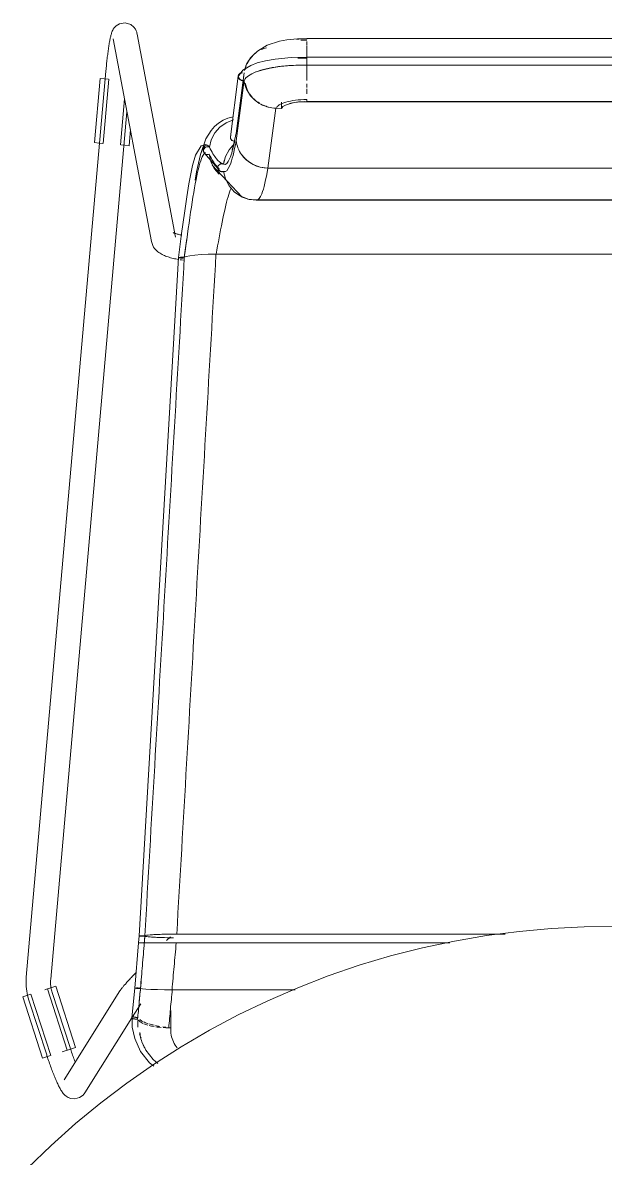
# Model space of a CAD drawing. Header units: millimetres. Extents: x 79795 to 317870, y -36033 to 97293.
# Drawn here: x 230004 to 230289, y 31346 to 31902 of the extents above; entities that cross this region are included whole.
import ezdxf

# ---------------------------------------------------------------- set-up
doc = ezdxf.new("R2010")
doc.units = ezdxf.units.MM
doc.header["$MEASUREMENT"] = 0
doc.layers.add('I-FURN', color=8, linetype='CONTINUOUS', lineweight=9)

msp = doc.modelspace()

# ---------------------------------------------------------------- linework, layer by layer
at = {"layer": 'I-FURN'}
for p, q in [((230054.34, 31901.61), (230051.58, 31901.13)), ((230057.09, 31900.78), (230054.34, 31901.61)), ((230047.64, 31896.21), (230047.52, 31895.82)), ((230047.76, 31896.61), (230047.64, 31896.21)), ((230047.9, 31897.01), (230047.76, 31896.61)), ((230048.07, 31897.44), (230047.9, 31897.01)), ((230048.29, 31897.91), (230048.07, 31897.44)), ((230048.59, 31898.47), (230048.29, 31897.91)), ((230049.07, 31899.18), (230048.59, 31898.47)), ((230049.93, 31900.09), (230049.07, 31899.18)), ((230051.58, 31901.13), (230049.93, 31900.09)), ((230057.09, 31900.78), (230058.67, 31899.45)), ((230058.67, 31899.45), (230059.42, 31898.37)), ((230059.42, 31898.37), (230059.79, 31897.57)), ((230059.79, 31897.57), (230060.01, 31896.95)), ((230060.01, 31896.95), (230060.14, 31896.43)), ((230060.14, 31896.43), (230060.23, 31896.02)), ((230046.45, 31890.53), (230046.36, 31889.94)), ((230046.55, 31891.1), (230046.45, 31890.53)), ((230046.64, 31891.65), (230046.55, 31891.1)), ((230046.73, 31892.18), (230046.64, 31891.65)), ((230046.83, 31892.7), (230046.73, 31892.18)), ((230046.92, 31893.19), (230046.83, 31892.7)), ((230047.02, 31893.67), (230046.92, 31893.19)), ((230047.11, 31894.13), (230047.02, 31893.67)), ((230047.21, 31894.57), (230047.11, 31894.13)), ((230047.31, 31895), (230047.21, 31894.57)), ((230047.42, 31895.41), (230047.31, 31895)), ((230047.52, 31895.82), (230047.42, 31895.41)), ((230048.44, 31893.78), (230067.25, 31794.49)), ((230079.04, 31796.73), (230060.23, 31896.02)), ((230119.05, 31887.69), (230123.76, 31890.56)), ((230123.76, 31890.56), (230129.91, 31892.58)), ((230129.91, 31892.58), (230133.41, 31893.23)), ((230133.41, 31893.23), (230138.62, 31893.75)), ((230138.62, 31893.75), (230143.14, 31893.83)), ((230143.14, 31893.83), (230143.14, 31893.66)), ((230437.99, 31893.83), (230143.14, 31893.83)), ((230143.14, 31893.53), (230143.14, 31893.81)), ((230143.14, 31890.59), (230143.14, 31892.34)), ((230045.74, 31885.41), (230045.66, 31884.71)), ((230045.83, 31886.1), (230045.74, 31885.41)), ((230045.91, 31886.77), (230045.83, 31886.1)), ((230046, 31887.44), (230045.91, 31886.77)), ((230046.09, 31888.09), (230046, 31887.44)), ((230046.18, 31888.72), (230046.09, 31888.09)), ((230046.27, 31889.34), (230046.18, 31888.72)), ((230046.36, 31889.94), (230046.27, 31889.34)), ((230115.4, 31883.78), (230117.07, 31885.85)), ((230117.07, 31885.85), (230119.05, 31887.69)), ((230143.14, 31884.55), (230143.14, 31890.31)), ((230143.14, 31888.47), (230143.14, 31887.72)), ((230143.14, 31887.58), (230143.14, 31884.55)), ((230045.11, 31879.59), (230045.04, 31878.84)), ((230045.18, 31880.34), (230045.11, 31879.59)), ((230045.26, 31881.09), (230045.18, 31880.34)), ((230045.33, 31881.83), (230045.26, 31881.09)), ((230045.41, 31882.56), (230045.33, 31881.83)), ((230045.49, 31883.29), (230045.41, 31882.56)), ((230045.57, 31884), (230045.49, 31883.29)), ((230045.66, 31884.71), (230045.57, 31884)), ((230111.93, 31878.41), (230115.76, 31880.71)), ((230114.07, 31881.52), (230115.4, 31883.78)), ((230115.76, 31880.71), (230118.93, 31881.9)), ((230118.93, 31881.9), (230122.97, 31882.98)), ((230125.3, 31879.44), (230121.8, 31878.63)), ((230122.97, 31882.98), (230127.69, 31883.85)), ((230130.74, 31880.27), (230125.3, 31879.44)), ((230127.69, 31883.85), (230135.57, 31884.65)), ((230136.72, 31880.75), (230130.74, 31880.27)), ((230135.57, 31884.65), (230143.14, 31884.79)), ((230143.14, 31880.83), (230136.72, 31880.75)), ((230143.14, 31884.79), (230143.14, 31884.72)), ((230437.99, 31884.79), (230143.14, 31884.79)), ((230143.14, 31880.84), (230143.14, 31884.79)), ((230143.14, 31884.72), (230143.14, 31884.53)), ((230143.14, 31884.53), (230143.14, 31884.22)), ((230143.14, 31884.22), (230143.14, 31883.83)), ((230143.14, 31883.83), (230143.14, 31883.38)), ((230143.14, 31883.38), (230143.14, 31882.89)), ((230143.14, 31882.89), (230143.14, 31882.39)), ((230143.14, 31882.39), (230143.14, 31881.91)), ((230143.14, 31881.91), (230143.14, 31881.5)), ((230143.14, 31881.5), (230143.14, 31881.17)), ((230143.14, 31881.17), (230143.14, 31880.94)), ((230143.14, 31880.94), (230143.14, 31880.84)), ((230143.14, 31880.86), (230143.14, 31877.05)), ((230143.14, 31877.05), (230143.14, 31880.86)), ((230143.14, 31880.83), (230437.99, 31880.83)), ((230044.96, 31877.93), (230006.01, 31434.61)), ((230039.39, 31842.92), (230042.15, 31874.33)), ((230042.15, 31874.33), (230044.19, 31874.15)), ((230043.62, 31842.54), (230046.38, 31873.96)), ((230044.19, 31874.15), (230046.25, 31873.97)), ((230044.97, 31878.09), (230044.96, 31877.93)), ((230045.04, 31878.84), (230044.97, 31878.09)), ((230105.83, 31845.75), (230109.68, 31875.52)), ((230108.68, 31847.39), (230112.52, 31877.08)), ((230110.04, 31876.02), (230111.93, 31878.41)), ((230111.75, 31871.12), (230112.37, 31875.89)), ((230118.98, 31877.76), (230118.47, 31877.57)), ((230121.8, 31878.63), (230118.98, 31877.76)), ((230143.14, 31873.3), (230143.14, 31876.85)), ((230108.66, 31843.84), (230112.5, 31873.54)), ((230143.14, 31869.83), (230143.14, 31871.67)), ((230143.14, 31866.84), (230143.14, 31869.31)), ((230054.05, 31864.41), (230052.06, 31841.8)), ((230137.25, 31862.5), (230140.1, 31862.82)), ((230140.1, 31862.82), (230143.14, 31862.93)), ((230437.99, 31862.99), (230143.14, 31862.99)), ((230143.14, 31862.93), (230437.99, 31862.93)), ((230017.97, 31433.56), (230055.26, 31858.06)), ((230124.21, 31830.46), (230128.07, 31859.74)), ((230128.07, 31859.74), (230130.78, 31859.67)), ((230130.78, 31862.68), (230130.78, 31859.67)), ((230130.78, 31861.28), (230130.78, 31859.69)), ((230130.78, 31859.67), (230131.42, 31860.53)), ((230131.42, 31860.53), (230132.77, 31861.32)), ((230132.77, 31861.32), (230134.75, 31861.99)), ((230134.75, 31861.99), (230137.25, 31862.5)), ((230100.07, 31852.53), (230098.09, 31850.85)), ((230102.27, 31853.91), (230100.07, 31852.53)), ((230103.77, 31852.68), (230100.68, 31850.51)), ((230104.63, 31854.94), (230102.27, 31853.91)), ((230107.28, 31854.08), (230103.77, 31852.68)), ((230107.14, 31855.6), (230104.63, 31854.94)), ((230056.3, 31841.43), (230056.99, 31849.33)), ((230096.36, 31848.89), (230093.85, 31844.77)), ((230098.09, 31850.85), (230096.36, 31848.89)), ((230098.2, 31847.68), (230096.46, 31844.36)), ((230100.68, 31850.51), (230098.2, 31847.68)), ((230106.07, 31846.42), (230105.88, 31845.98)), ((230107.43, 31841.88), (230108.8, 31848.17)), ((230041.43, 31842.74), (230039.39, 31842.92)), ((230043.49, 31842.56), (230041.43, 31842.74)), ((230054.25, 31841.61), (230052.19, 31841.79)), ((230056.3, 31841.43), (230054.25, 31841.61)), ((230088.78, 31836.78), (230091.55, 31841.42)), ((230093.85, 31844.77), (230091.18, 31837.15)), ((230091.55, 31841.42), (230093.74, 31841.95)), ((230093.64, 31840.67), (230093.25, 31840.36)), ((230093.26, 31840.36), (230093.64, 31840.67)), ((230093.64, 31840.67), (230094.1, 31840.86)), ((230094.1, 31840.86), (230093.64, 31840.67)), ((230093.74, 31841.95), (230094.65, 31841.65)), ((230094.1, 31840.86), (230094.59, 31840.94)), ((230094.59, 31840.94), (230094.1, 31840.86)), ((230094.59, 31840.94), (230095.09, 31840.9)), ((230095.09, 31840.9), (230094.59, 31840.94)), ((230095.09, 31840.9), (230095.56, 31840.73)), ((230095.56, 31840.73), (230095.09, 31840.9)), ((230096.46, 31844.36), (230095.56, 31840.73)), ((230107.67, 31842.35), (230105.16, 31839.47)), ((230105.88, 31845.98), (230105.81, 31845.51)), ((230105.81, 31845.51), (230105.88, 31845.04)), ((230105.88, 31845.04), (230106.07, 31844.6)), ((230106.07, 31844.6), (230106.36, 31844.22)), ((230106.36, 31844.22), (230106.75, 31843.92)), ((230106.67, 31839.44), (230107.43, 31841.88)), ((230106.75, 31843.92), (230107.2, 31843.73)), ((230107.2, 31843.73), (230107.69, 31843.65)), ((230107.69, 31843.65), (230108.19, 31843.68)), ((230087.37, 31831.79), (230088.78, 31836.78)), ((230091.18, 31837.15), (230089.29, 31828.63)), ((230092.76, 31839.51), (230092.68, 31839.03)), ((230092.68, 31839.03), (230092.74, 31838.54)), ((230092.69, 31839.03), (230092.76, 31839.51)), ((230092.75, 31838.54), (230092.69, 31839.03)), ((230092.74, 31838.54), (230092.92, 31838.08)), ((230092.93, 31838.08), (230092.75, 31838.54)), ((230092.76, 31839.51), (230092.96, 31839.97)), ((230092.95, 31839.97), (230092.76, 31839.51)), ((230092.88, 31838.17), (230101, 31828.76)), ((230093.04, 31837.9), (230092.91, 31838.12)), ((230092.92, 31838.08), (230093.21, 31837.68)), ((230093.22, 31837.68), (230092.93, 31838.08)), ((230093.25, 31840.36), (230092.95, 31839.97)), ((230092.96, 31839.97), (230093.26, 31840.36)), ((230093.21, 31837.68), (230093.59, 31837.36)), ((230093.59, 31837.36), (230093.22, 31837.68)), ((230094.04, 31837.16), (230093.59, 31837.36)), ((230093.59, 31837.36), (230094.04, 31837.15)), ((230094.54, 31837.07), (230094.04, 31837.16)), ((230094.04, 31837.15), (230094.53, 31837.06)), ((230094.53, 31837.06), (230095.03, 31837.09)), ((230095.03, 31837.1), (230094.54, 31837.07)), ((230095.51, 31837.25), (230095.03, 31837.1)), ((230095.03, 31837.09), (230095.51, 31837.25)), ((230096.3, 31833.63), (230095.51, 31837.25)), ((230095.51, 31837.25), (230096.29, 31833.63)), ((230103.41, 31836.08), (230102.52, 31832.36)), ((230105.16, 31839.47), (230103.41, 31836.08)), ((230111.29, 31837.08), (230113.78, 31834.34)), ((230085.57, 31822.77), (230087.37, 31831.79)), ((230096.29, 31833.63), (230097.93, 31830.31)), ((230097.94, 31830.31), (230096.3, 31833.63)), ((230096.99, 31831.98), (230111.59, 31816.28)), ((230097.93, 31830.31), (230100.34, 31827.47)), ((230100.34, 31827.47), (230097.94, 31830.31)), ((230099.68, 31830.61), (230099.75, 31831.1)), ((230099.74, 31831.1), (230099.68, 31830.61)), ((230099.75, 31830.12), (230099.68, 31830.61)), ((230099.68, 31830.61), (230099.74, 31830.12)), ((230099.93, 31831.56), (230099.74, 31831.1)), ((230099.74, 31830.12), (230099.93, 31829.66)), ((230099.75, 31831.1), (230099.93, 31831.56)), ((230099.93, 31829.66), (230099.75, 31830.12)), ((230099.93, 31831.56), (230100.23, 31831.96)), ((230100.22, 31831.96), (230099.93, 31831.56)), ((230100.23, 31829.26), (230099.93, 31829.66)), ((230099.93, 31829.66), (230100.22, 31829.25)), ((230100.61, 31832.28), (230100.22, 31831.96)), ((230100.23, 31831.96), (230100.61, 31832.28)), ((230100.61, 31832.28), (230101.06, 31832.48)), ((230101.06, 31832.48), (230100.61, 31832.28)), ((230101.06, 31832.48), (230101.55, 31832.56)), ((230101.55, 31832.56), (230101.06, 31832.48)), ((230101.55, 31832.56), (230102.05, 31832.52)), ((230102.05, 31832.53), (230101.55, 31832.56)), ((230101.84, 31832.65), (230102.27, 31832.47)), ((230102.52, 31832.36), (230102.05, 31832.53)), ((230102.05, 31832.52), (230102.52, 31832.36)), ((230102.52, 31832.36), (230102.84, 31834.18)), ((230113.78, 31834.34), (230116.89, 31832.26)), ((230116.89, 31832.26), (230120.44, 31830.94)), ((230120.44, 31830.94), (230124.21, 31830.46)), ((230456.92, 31830.46), (230124.21, 31830.46)), ((230124.21, 31830.46), (230456.92, 31830.46)), ((230089.29, 31828.63), (230088.55, 31824.56)), ((230100.22, 31829.25), (230100.61, 31828.94)), ((230100.61, 31828.94), (230100.23, 31829.26)), ((230101.06, 31828.74), (230100.61, 31828.94)), ((230100.61, 31828.94), (230101.06, 31828.74)), ((230100.71, 31828.89), (230103.59, 31828.84)), ((230101.55, 31828.66), (230101.06, 31828.74)), ((230101.06, 31828.74), (230101.55, 31828.66)), ((230102.05, 31828.7), (230101.55, 31828.66)), ((230101.55, 31828.66), (230102.05, 31828.69)), ((230102.52, 31828.86), (230102.05, 31828.7)), ((230102.05, 31828.69), (230102.52, 31828.86)), ((230102.52, 31828.86), (230103.41, 31825.14)), ((230103.41, 31825.14), (230105.16, 31821.75)), ((230105.17, 31821.75), (230103.42, 31825.14)), ((230084.54, 31816.45), (230085.57, 31822.77)), ((230105.16, 31821.75), (230107.67, 31818.87)), ((230107.68, 31818.88), (230105.17, 31821.75)), ((230107.67, 31818.87), (230110.81, 31816.7)), ((230110.81, 31816.71), (230107.68, 31818.88)), ((230083.36, 31808.43), (230084.54, 31816.45)), ((230110.49, 31816.88), (230114.96, 31815.15)), ((230114.38, 31815.34), (230110.81, 31816.71)), ((230110.81, 31816.7), (230114.38, 31815.34)), ((230111.59, 31816.28), (230113.52, 31815.58)), ((230118.17, 31814.87), (230114.38, 31815.34)), ((230114.38, 31815.34), (230118.17, 31814.87)), ((230114.96, 31815.15), (230118.71, 31814.71)), ((230462.95, 31814.87), (230118.17, 31814.87)), ((230118.17, 31814.87), (230462.95, 31814.87)), ((230118.71, 31814.71), (230423.51, 31814.71)), ((230082, 31798.5), (230083.36, 31808.43)), ((230077.82, 31798.96), (230077.85, 31798.94)), ((230077.85, 31798.94), (230077.92, 31798.9)), ((230077.92, 31798.9), (230078.01, 31798.85)), ((230078.01, 31798.85), (230078.16, 31798.78)), ((230078.16, 31798.78), (230078.35, 31798.69)), ((230078.35, 31798.69), (230078.59, 31798.59)), ((230078.59, 31798.59), (230078.86, 31798.49)), ((230078.86, 31798.49), (230079.16, 31798.39)), ((230079.16, 31798.39), (230079.5, 31798.28)), ((230079.5, 31798.28), (230079.86, 31798.17)), ((230079.86, 31798.17), (230080.26, 31798.06)), ((230080.26, 31798.06), (230080.68, 31797.96)), ((230080.45, 31786.65), (230082, 31798.5)), ((230080.68, 31797.96), (230081.12, 31797.85)), ((230081.12, 31797.85), (230081.59, 31797.75)), ((230081.59, 31797.75), (230082.08, 31797.65)), ((230067.25, 31794.49), (230067.51, 31793.51)), ((230067.51, 31793.51), (230067.87, 31792.61)), ((230067.87, 31792.61), (230068.31, 31791.82)), ((230068.31, 31791.82), (230068.8, 31791.13)), ((230068.8, 31791.13), (230069.31, 31790.54)), ((230069.31, 31790.54), (230069.83, 31790.02)), ((230080.44, 31786.65), (230061.16, 31454.74)), ((230069.83, 31790.02), (230070.36, 31789.56)), ((230070.36, 31789.56), (230070.89, 31789.16)), ((230070.89, 31789.16), (230071.43, 31788.8)), ((230071.43, 31788.8), (230071.97, 31788.48)), ((230071.97, 31788.48), (230072.5, 31788.19)), ((230072.5, 31788.19), (230073.05, 31787.92)), ((230073.05, 31787.92), (230073.61, 31787.67)), ((230073.61, 31787.67), (230074.18, 31787.43)), ((230074.18, 31787.43), (230074.76, 31787.21)), ((230074.76, 31787.21), (230075.36, 31787)), ((230075.36, 31787), (230075.96, 31786.81)), ((230075.96, 31786.81), (230076.58, 31786.63)), ((230076.58, 31786.63), (230077.21, 31786.46)), ((230077.21, 31786.46), (230077.85, 31786.29)), ((230077.85, 31786.29), (230078.51, 31786.14)), ((230078.51, 31786.14), (230079.18, 31786)), ((230079.18, 31786), (230079.86, 31785.86)), ((230079.86, 31785.86), (230080.55, 31785.74)), ((230080.44, 31786.65), (230080.52, 31786.7)), ((230080.51, 31786.59), (230080.44, 31786.65)), ((230080.52, 31786.7), (230080.45, 31786.65)), ((230080.45, 31786.65), (230080.51, 31786.59)), ((230080.51, 31786.59), (230080.69, 31786.54)), ((230080.69, 31786.54), (230080.51, 31786.59)), ((230080.71, 31786.75), (230080.52, 31786.7)), ((230080.52, 31786.7), (230080.71, 31786.75)), ((230080.69, 31786.54), (230080.98, 31786.5)), ((230080.98, 31786.5), (230080.69, 31786.54)), ((230081.01, 31786.79), (230080.71, 31786.75)), ((230080.71, 31786.75), (230081.01, 31786.79)), ((230080.98, 31786.5), (230081.36, 31786.46)), ((230081.36, 31786.46), (230080.98, 31786.5)), ((230081.4, 31786.83), (230081.01, 31786.79)), ((230081.01, 31786.79), (230081.39, 31786.83)), ((230081.25, 31785.62), (230081.97, 31785.51)), ((230081.36, 31786.46), (230081.81, 31786.44)), ((230081.81, 31786.44), (230081.36, 31786.46)), ((230081.39, 31786.83), (230081.85, 31786.85)), ((230081.85, 31786.85), (230081.4, 31786.83)), ((230081.81, 31786.44), (230082.3, 31786.43)), ((230082.3, 31786.43), (230081.81, 31786.44)), ((230082.34, 31786.86), (230081.85, 31786.85)), ((230081.85, 31786.85), (230082.34, 31786.86)), ((230081.97, 31785.51), (230082.69, 31785.41)), ((230082.3, 31786.43), (230082.74, 31786.43)), ((230082.74, 31786.43), (230082.3, 31786.43)), ((230082.84, 31786.85), (230082.34, 31786.86)), ((230082.34, 31786.86), (230082.84, 31786.85)), ((230083.31, 31786.83), (230082.84, 31786.85)), ((230082.84, 31786.85), (230083.31, 31786.84)), ((230084.21, 31787.24), (230083.31, 31786.83)), ((230083.31, 31786.84), (230084.21, 31787.23)), ((230085.96, 31787.6), (230084.21, 31787.24)), ((230084.21, 31787.23), (230085.95, 31787.6)), ((230088.46, 31787.91), (230085.96, 31787.6)), ((230085.96, 31787.6), (230088.42, 31787.91)), ((230088.45, 31787.91), (230091.51, 31788.15)), ((230091.56, 31788.15), (230088.46, 31787.91)), ((230095.09, 31788.31), (230091.56, 31788.15)), ((230091.56, 31788.15), (230095.03, 31788.3)), ((230098.86, 31788.36), (230095.09, 31788.31)), ((230095.09, 31788.31), (230098.78, 31788.36)), ((230482.26, 31788.36), (230098.86, 31788.36)), ((230098.86, 31788.36), (230482.26, 31788.36)), ((230262.9, 31458.37), (230246.97, 31456.94)), ((230278.88, 31459.16), (230262.9, 31458.37)), ((230294.88, 31459.3), (230278.88, 31459.16)), ((230060.89, 31451.38), (230061.15, 31454.74)), ((230061.22, 31454.76), (230061.16, 31454.74)), ((230061.16, 31454.74), (230061.22, 31454.71)), ((230061.41, 31454.79), (230061.22, 31454.76)), ((230061.22, 31454.71), (230061.41, 31454.68)), ((230061.7, 31454.81), (230061.41, 31454.79)), ((230061.41, 31454.68), (230061.71, 31454.66)), ((230062.08, 31454.83), (230061.7, 31454.81)), ((230061.71, 31454.66), (230062.09, 31454.64)), ((230062.53, 31454.84), (230062.08, 31454.83)), ((230062.09, 31454.64), (230062.54, 31454.63)), ((230063.02, 31454.85), (230062.53, 31454.84)), ((230062.54, 31454.63), (230063.03, 31454.63)), ((230063.52, 31454.85), (230063.02, 31454.85)), ((230063.03, 31454.63), (230063.53, 31454.63)), ((230063.99, 31454.84), (230063.52, 31454.85)), ((230063.53, 31454.63), (230064, 31454.64)), ((230064.88, 31455.05), (230063.99, 31454.84)), ((230064, 31454.64), (230064.9, 31454.43)), ((230066.63, 31455.24), (230064.88, 31455.05)), ((230064.9, 31454.43), (230066.65, 31454.24)), ((230069.13, 31455.4), (230066.63, 31455.24)), ((230066.65, 31454.24), (230069.15, 31454.07)), ((230072.26, 31455.53), (230069.13, 31455.4)), ((230069.15, 31454.07), (230072.27, 31453.95)), ((230075.83, 31455.6), (230072.26, 31455.53)), ((230072.27, 31453.95), (230075.82, 31453.87)), ((230076.48, 31454.37), (230074.65, 31452.46)), ((230075.82, 31453.87), (230078.07, 31453.85)), ((230079.61, 31455.63), (230075.83, 31455.6)), ((230240.18, 31455.63), (230079.61, 31455.63)), ((230079.61, 31455.63), (230240.18, 31455.63)), ((230215.33, 31452.19), (230199.68, 31448.87)), ((230231.1, 31454.88), (230215.33, 31452.19)), ((230246.97, 31456.94), (230231.1, 31454.88)), ((230060.88, 31451.38), (230059.06, 31429.18)), ((230060.95, 31451.38), (230060.88, 31451.38)), ((230060.88, 31451.38), (230060.95, 31451.38)), ((230060.95, 31451.38), (230060.89, 31451.38)), ((230060.89, 31451.38), (230060.95, 31451.38)), ((230061.13, 31451.37), (230061.43, 31451.37)), ((230061.43, 31451.37), (230061.14, 31451.37)), ((230061.82, 31451.38), (230061.43, 31451.38)), ((230061.81, 31451.37), (230061.43, 31451.37)), ((230061.43, 31451.37), (230061.81, 31451.37)), ((230061.44, 31451.38), (230061.82, 31451.38)), ((230062.26, 31451.37), (230061.81, 31451.37)), ((230061.81, 31451.37), (230062.26, 31451.37)), ((230061.82, 31451.38), (230062.27, 31451.39)), ((230062.27, 31451.39), (230061.82, 31451.38)), ((230062.75, 31451.37), (230062.26, 31451.37)), ((230062.26, 31451.37), (230062.75, 31451.37)), ((230062.27, 31451.39), (230062.76, 31451.39)), ((230062.76, 31451.39), (230062.27, 31451.39)), ((230063.25, 31451.37), (230062.75, 31451.37)), ((230062.75, 31451.37), (230063.25, 31451.37)), ((230062.76, 31451.39), (230063.26, 31451.39)), ((230063.26, 31451.39), (230062.76, 31451.39)), ((230063.72, 31451.37), (230063.25, 31451.37)), ((230063.25, 31451.37), (230063.72, 31451.37)), ((230063.26, 31451.39), (230063.73, 31451.38)), ((230063.73, 31451.38), (230063.26, 31451.39)), ((230064.61, 31451.36), (230063.72, 31451.37)), ((230063.72, 31451.37), (230064.61, 31451.36)), ((230066.35, 31451.34), (230064.61, 31451.36)), ((230064.61, 31451.36), (230066.35, 31451.34)), ((230066.37, 31451.41), (230064.62, 31451.4)), ((230064.63, 31451.4), (230066.38, 31451.41)), ((230066.35, 31451.34), (230068.86, 31451.33)), ((230068.86, 31451.33), (230066.36, 31451.34)), ((230068.87, 31451.43), (230066.37, 31451.41)), ((230066.38, 31451.41), (230068.88, 31451.43)), ((230071.99, 31451.32), (230068.86, 31451.33)), ((230068.86, 31451.33), (230071.99, 31451.32)), ((230072, 31451.43), (230068.87, 31451.43)), ((230068.88, 31451.43), (230072, 31451.43)), ((230075.56, 31451.32), (230071.99, 31451.32)), ((230071.99, 31451.32), (230075.56, 31451.32)), ((230079.33, 31451.44), (230075.55, 31451.44)), ((230075.56, 31451.44), (230079.33, 31451.44)), ((230079.35, 31451.31), (230075.56, 31451.32)), ((230075.56, 31451.32), (230079.35, 31451.31)), ((230213.09, 31451.31), (230079.35, 31451.31)), ((230079.35, 31451.31), (230213.09, 31451.31)), ((230199.68, 31448.87), (230184.18, 31444.92)), ((230184.18, 31444.92), (230168.84, 31440.36)), ((230057.41, 31434.42), (230057.81, 31434.86)), ((230057.81, 31434.86), (230058.23, 31435.3)), ((230058.23, 31435.3), (230058.65, 31435.75)), ((230058.65, 31435.75), (230059.08, 31436.22)), ((230059.08, 31436.22), (230059.52, 31436.69)), ((230153.7, 31435.18), (230138.78, 31429.41)), ((230168.84, 31440.36), (230153.7, 31435.18)), ((230005.93, 31433.47), (230005.9, 31432.33)), ((230005.9, 31432.33), (230005.92, 31431.19)), ((230005.92, 31431.19), (230005.98, 31430.05)), ((230006.01, 31434.61), (230005.93, 31433.47)), ((230005.98, 31430.05), (230006.08, 31428.91)), ((230016.53, 31428.88), (230018.5, 31429.52)), ((230017.9, 31432.21), (230017.92, 31432.87)), ((230017.91, 31431.55), (230017.9, 31432.21)), ((230017.95, 31430.89), (230017.91, 31431.55)), ((230017.92, 31432.87), (230017.96, 31433.53)), ((230018.01, 31430.23), (230017.95, 31430.89)), ((230017.96, 31433.53), (230017.96, 31433.56)), ((230018.1, 31429.57), (230018.01, 31430.23)), ((230018.21, 31428.92), (230018.1, 31429.57)), ((230018.5, 31429.52), (230020.45, 31430.15)), ((230030.14, 31400.14), (230020.45, 31430.15)), ((230052.73, 31429.17), (230052.92, 31429.4)), ((230052.92, 31429.4), (230053.12, 31429.64)), ((230053.12, 31429.64), (230053.34, 31429.89)), ((230053.34, 31429.89), (230053.57, 31430.16)), ((230053.57, 31430.16), (230053.81, 31430.44)), ((230053.81, 31430.44), (230054.07, 31430.73)), ((230054.07, 31430.73), (230054.34, 31431.04)), ((230054.34, 31431.04), (230054.63, 31431.36)), ((230054.63, 31431.36), (230054.93, 31431.7)), ((230054.93, 31431.7), (230055.24, 31432.05)), ((230055.24, 31432.05), (230055.57, 31432.41)), ((230055.57, 31432.41), (230055.92, 31432.79)), ((230055.92, 31432.79), (230056.27, 31433.18)), ((230056.27, 31433.18), (230056.64, 31433.58)), ((230056.64, 31433.58), (230057.02, 31434)), ((230057.02, 31434), (230057.41, 31434.42)), ((230060.92, 31429.28), (230060.43, 31429.28)), ((230060.43, 31429.28), (230060.92, 31429.28)), ((230061.89, 31429.27), (230061.42, 31429.28)), ((230061.42, 31429.28), (230061.89, 31429.27)), ((230138.78, 31429.41), (230124.1, 31423.05)), ((230004.3, 31424.93), (230006.25, 31425.56)), ((230013.99, 31394.92), (230004.3, 31424.93)), ((230006.08, 31428.91), (230006.23, 31427.78)), ((230006.23, 31427.78), (230006.43, 31426.65)), ((230006.25, 31425.56), (230008.22, 31426.2)), ((230006.43, 31426.65), (230006.67, 31425.54)), ((230006.67, 31425.54), (230006.95, 31424.43)), ((230006.95, 31424.43), (230007.28, 31423.34)), ((230018.03, 31396.23), (230008.34, 31426.23)), ((230015.15, 31428.43), (230016.31, 31428.81)), ((230016.41, 31428.84), (230026.1, 31398.83)), ((230018.35, 31428.27), (230018.21, 31428.92)), ((230018.52, 31427.63), (230018.35, 31428.27)), ((230018.71, 31427), (230018.52, 31427.63)), ((230027.42, 31400.19), (230018.71, 31427)), ((230051.8, 31427.91), (230024.5, 31384.33)), ((230051.8, 31427.91), (230052.02, 31428.23)), ((230052.02, 31428.23), (230052.2, 31428.49)), ((230052.2, 31428.49), (230052.38, 31428.72)), ((230052.38, 31428.72), (230052.55, 31428.94)), ((230052.55, 31428.94), (230052.73, 31429.17)), ((230059.05, 31429.18), (230057.63, 31414.69)), ((230059.12, 31429.2), (230059.05, 31429.18)), ((230059.05, 31429.18), (230059.12, 31429.15)), ((230059.06, 31429.18), (230059.12, 31429.2)), ((230059.13, 31429.15), (230059.06, 31429.18)), ((230059.3, 31429.23), (230059.12, 31429.2)), ((230059.12, 31429.2), (230059.31, 31429.23)), ((230059.12, 31429.15), (230059.31, 31429.13)), ((230059.6, 31429.25), (230059.3, 31429.23)), ((230059.31, 31429.23), (230059.6, 31429.25)), ((230059.31, 31429.13), (230059.61, 31429.11)), ((230059.61, 31429.11), (230059.32, 31429.13)), ((230059.98, 31429.26), (230059.6, 31429.25)), ((230059.6, 31429.25), (230059.98, 31429.26)), ((230059.61, 31429.11), (230059.99, 31429.09)), ((230060, 31429.09), (230059.61, 31429.11)), ((230060.43, 31429.28), (230059.98, 31429.26)), ((230059.98, 31429.26), (230060.43, 31429.28)), ((230059.99, 31429.09), (230060.44, 31429.08)), ((230060.45, 31429.08), (230060, 31429.09)), ((230060.44, 31429.08), (230060.94, 31429.07)), ((230060.94, 31429.07), (230060.45, 31429.08)), ((230060.94, 31429.07), (230061.43, 31429.08)), ((230061.44, 31429.08), (230060.94, 31429.07)), ((230061.43, 31429.08), (230061.9, 31429.08)), ((230061.91, 31429.08), (230061.44, 31429.08)), ((230061.9, 31429.08), (230062.79, 31428.89)), ((230062.79, 31428.89), (230061.91, 31429.08)), ((230062.79, 31428.89), (230064.53, 31428.71)), ((230064.51, 31428.71), (230062.79, 31428.89)), ((230064.53, 31428.71), (230067.01, 31428.56)), ((230066.97, 31428.56), (230064.53, 31428.71)), ((230067.01, 31428.56), (230070.11, 31428.45)), ((230070.04, 31428.45), (230067.01, 31428.56)), ((230070.11, 31428.45), (230073.54, 31428.37)), ((230073.55, 31428.37), (230070.11, 31428.45)), ((230073.64, 31428.37), (230077.4, 31428.35)), ((230077.28, 31428.35), (230073.64, 31428.37)), ((230077.4, 31428.35), (230137.52, 31428.35)), ((230137.52, 31428.35), (230077.4, 31428.35)), ((230007.28, 31423.34), (230007.3, 31423.29)), ((230007.3, 31423.29), (230016.01, 31396.48)), ((230057.93, 31415.09), (230061.97, 31421.54)), ((230076.7, 31418.31), (230076.7, 31408.55)), ((230124.1, 31423.05), (230109.69, 31416.1)), ((230034.67, 31377.95), (230057.7, 31414.72)), ((230057.84, 31410.12), (230057.75, 31415.58)), ((230109.69, 31416.1), (230095.57, 31408.58)), ((230059.06, 31404.47), (230057.84, 31410.12)), ((230076.75, 31409.79), (230075.7, 31409.79)), ((230095.57, 31408.58), (230081.76, 31400.5)), ((230061.96, 31398.16), (230059.06, 31404.47)), ((230064.53, 31398.86), (230062.62, 31402.55)), ((230017.91, 31396.19), (230015.94, 31395.55)), ((230016.16, 31396.02), (230016.01, 31396.48)), ((230016.4, 31395.28), (230016.16, 31396.02)), ((230023.52, 31398), (230026, 31398.8)), ((230028.19, 31399.51), (230026.22, 31398.87)), ((230027.53, 31399.86), (230027.42, 31400.19)), ((230027.76, 31399.17), (230027.53, 31399.86)), ((230027.99, 31398.48), (230027.76, 31399.17)), ((230028.22, 31397.79), (230027.99, 31398.48)), ((230030.14, 31400.14), (230028.19, 31399.51)), ((230028.45, 31397.11), (230028.22, 31397.79)), ((230028.69, 31396.44), (230028.45, 31397.11)), ((230028.92, 31395.77), (230028.69, 31396.44)), ((230066.29, 31392.63), (230061.96, 31398.16)), ((230068.03, 31394.29), (230064.53, 31398.86)), ((230081.76, 31400.5), (230068.28, 31391.88)), ((230015.94, 31395.55), (230013.99, 31394.92)), ((230016.65, 31394.55), (230016.4, 31395.28)), ((230016.9, 31393.81), (230016.65, 31394.55)), ((230017.15, 31393.09), (230016.9, 31393.81)), ((230017.4, 31392.36), (230017.15, 31393.09)), ((230017.65, 31391.65), (230017.4, 31392.36)), ((230017.91, 31390.94), (230017.65, 31391.65)), ((230018.16, 31390.24), (230017.91, 31390.94)), ((230029.16, 31395.12), (230028.92, 31395.77)), ((230029.39, 31394.47), (230029.16, 31395.12)), ((230029.63, 31393.83), (230029.39, 31394.47)), ((230029.86, 31393.21), (230029.63, 31393.83)), ((230068.28, 31391.88), (230055.16, 31382.73)), ((230068.35, 31390.98), (230066.29, 31392.63)), ((230070.37, 31392.33), (230068.03, 31394.29)), ((230018.42, 31389.55), (230018.16, 31390.24)), ((230018.67, 31388.88), (230018.42, 31389.55)), ((230018.93, 31388.21), (230018.67, 31388.88)), ((230019.18, 31387.56), (230018.93, 31388.21)), ((230019.43, 31386.92), (230019.18, 31387.56)), ((230019.68, 31386.29), (230019.43, 31386.92)), ((230019.93, 31385.68), (230019.68, 31386.29)), ((230020.18, 31385.08), (230019.93, 31385.68)), ((230020.42, 31384.51), (230020.18, 31385.08)), ((230020.67, 31383.94), (230020.42, 31384.51)), ((230020.91, 31383.4), (230020.67, 31383.94)), ((230021.14, 31382.87), (230020.91, 31383.4)), ((230021.38, 31382.36), (230021.14, 31382.87)), ((230021.61, 31381.87), (230021.38, 31382.36)), ((230021.84, 31381.4), (230021.61, 31381.87)), ((230022.07, 31380.94), (230021.84, 31381.4)), ((230022.3, 31380.5), (230022.07, 31380.94)), ((230022.53, 31380.08), (230022.3, 31380.5)), ((230022.76, 31379.66), (230022.53, 31380.08)), ((230023, 31379.27), (230022.76, 31379.66)), ((230055.16, 31382.73), (230042.42, 31373.05)), ((230023.24, 31378.87), (230023, 31379.27)), ((230023.5, 31378.49), (230023.24, 31378.87)), ((230023.77, 31378.1), (230023.5, 31378.49)), ((230024.09, 31377.69), (230023.77, 31378.1)), ((230024.45, 31377.27), (230024.09, 31377.69)), ((230024.92, 31376.8), (230024.45, 31377.27)), ((230025.55, 31376.28), (230024.92, 31376.8)), ((230026.46, 31375.72), (230025.55, 31376.28)), ((230027.84, 31375.19), (230026.46, 31375.72)), ((230029.82, 31375.02), (230027.84, 31375.19)), ((230032.04, 31375.61), (230029.82, 31375.02)), ((230033.77, 31376.83), (230032.04, 31375.61)), ((230033.77, 31376.83), (230034.67, 31377.95)), ((230042.42, 31373.05), (230030.07, 31362.88)), ((230030.07, 31362.88), (230018.14, 31352.22)), ((230018.14, 31352.22), (230006.64, 31341.09))]:
    msp.add_line(p, q, dxfattribs=at)
for centre, major_axis, ratio, start_param, end_param in [((230143.14, 31889.55), (-12.4, 0), 0.287441, 4.712389, 4.950404), ((230143.14, 31878.08), (0, -15.75), 0.000004, 5.8107, 5.99294), ((230107.78, 31845.52), (-1.96, 0), 0.955139, 5.775592, 8.064923), ((230124.34, 31845.53), (-15.78, 0), 0.955139, 0.112537, 0.354036), ((230124.34, 31845.53), (-15.78, 0), 0.955139, 0.354206, 0.595753), ((230124.34, 31845.53), (-15.78, 0), 0.955139, 0.595876, 1.562553)]:
    msp.add_ellipse(centre, major_axis=major_axis, ratio=ratio, start_param=start_param, end_param=end_param, dxfattribs=at)
for points in [[(230138.17, 31893.52), (230139.75, 31893.67), (230141.42, 31893.75), (230143.14, 31893.74)], [(230123.53, 31889.39), (230122.63, 31889.14), (230121.75, 31888.82), (230120.91, 31888.42)], [(230112.7, 31873.53), (230113.06, 31874.26), (230114.37, 31875.67), (230118.07, 31877.56), (230123.14, 31879.09), (230129.28, 31880.2), (230136.14, 31880.83), (230140.79, 31880.9), (230143.14, 31880.86)], [(230112.99, 31878.5), (230113.14, 31879.15), (230113.34, 31879.8), (230113.58, 31880.43)], [(230138.87, 31884.25), (230140.29, 31884.28), (230141.71, 31884.29), (230143.14, 31884.26)], [(230112.24, 31873.39), (230112.16, 31873.37), (230111.99, 31873.35), (230111.82, 31873.35), (230111.74, 31873.36)], [(230112.5, 31873.54), (230112.65, 31872.3), (230113.23, 31869.92), (230114.99, 31866.58), (230117.52, 31863.75), (230120.67, 31861.55), (230124.27, 31860.14), (230126.77, 31859.78), (230128.07, 31859.74)], [(230114.49, 31868.03), (230113.79, 31869.29), (230113.38, 31870.65), (230113.05, 31872.04)], [(230120.05, 31862.21), (230118.19, 31863.37), (230116.34, 31864.82), (230115.34, 31866.66)], [(230128.31, 31859.75), (230128.57, 31860.87), (230131.95, 31863.03), (230139.35, 31864), (230143.14, 31864.06)], [(230142.3, 31862.98), (230139.52, 31862.92), (230136.38, 31862.65), (230134.76, 31862.04)], [(230124.53, 31860.29), (230123.66, 31860.52), (230122.82, 31860.84), (230121.99, 31861.21)], [(230108.66, 31843.84), (230107.64, 31838.34), (230105.59, 31830.28), (230103.54, 31828.31), (230102.52, 31828.86)], [(230118.17, 31814.87), (230118.35, 31814.77), (230118.53, 31814.71), (230118.71, 31814.71)], [(230084.49, 31796), (230084.1, 31792.97), (230083.71, 31789.91), (230083.33, 31786.85)], [(230063.99, 31454.84), (230067.21, 31510.24), (230073.65, 31621), (230080.09, 31731.6), (230083.31, 31786.84)], [(230089.2, 31622.12), (230092.39, 31677.58), (230095.59, 31733), (230098.78, 31788.36)], [(230079.61, 31455.63), (230082.81, 31511.16), (230086, 31566.69), (230089.2, 31622.12)], [(230064, 31454.64), (230063.4, 31454.62), (230061.9, 31454.62), (230061.15, 31454.7), (230061.15, 31454.74)], [(230063.99, 31454.84), (230063.95, 31454.26), (230063.86, 31453.1), (230063.77, 31451.95), (230063.72, 31451.37)], [(230064, 31454.64), (230063.95, 31454.1), (230063.86, 31453.01), (230063.77, 31451.93), (230063.73, 31451.38)], [(230061.91, 31429.08), (230062.21, 31432.79), (230062.81, 31440.22), (230063.42, 31447.65), (230063.72, 31451.37)], [(230078.31, 31439.82), (230078.66, 31443.65), (230079, 31447.48), (230079.35, 31451.31)], [(230063.1, 31443.83), (230063.13, 31444.24), (230063.17, 31444.65), (230063.2, 31445.06)], [(230061.89, 31429.27), (230062.2, 31432.92), (230062.5, 31436.57), (230062.8, 31440.22)], [(230077.28, 31428.35), (230077.63, 31432.17), (230077.97, 31435.99), (230078.31, 31439.82)], [(230061.9, 31429.08), (230061.66, 31426.56), (230061.19, 31421.52), (230060.71, 31416.57), (230060.47, 31414.13)], [(230061.89, 31429.27), (230061.66, 31426.9), (230061.42, 31424.53), (230061.19, 31422.19)], [(230077.4, 31428.35), (230077.1, 31425.21), (230076.51, 31418.96), (230075.96, 31412.82), (230075.7, 31409.79)], [(230057.82, 31415.43), (230057.86, 31415.39), (230057.98, 31415.29), (230058.28, 31415.16), (230058.66, 31415.04), (230059.12, 31414.95), (230059.61, 31414.89), (230060.11, 31414.85), (230060.42, 31414.86), (230060.57, 31414.86)], [(230063.02, 31411.96), (230062.32, 31412.29), (230061.18, 31412.99), (230060.61, 31413.74), (230060.47, 31414.13)], [(230060.51, 31413.3), (230060.52, 31412.65), (230060.56, 31412), (230060.62, 31411.35)], [(230061.48, 31413.77), (230061.89, 31413.45), (230062.41, 31413.13), (230063.05, 31412.82)], [(230063.3, 31412.7), (230063.93, 31412.41), (230064.67, 31412.13), (230065.49, 31411.87)], [(230060.65, 31410.13), (230060.56, 31410.95), (230060.55, 31411.77), (230060.55, 31412.6)], [(230065.45, 31411.08), (230064.72, 31411.28), (230064.08, 31411.52), (230063.48, 31411.76)], [(230065.92, 31411.71), (230066.72, 31411.46), (230067.6, 31411.23), (230068.52, 31411.01)], [(230068.5, 31410.4), (230067.66, 31410.54), (230066.85, 31410.71), (230066.11, 31410.89)], [(230069.18, 31410.86), (230069.82, 31410.72), (230070.49, 31410.58), (230071.17, 31410.46)], [(230071.98, 31409.96), (230071.08, 31410.04), (230070.2, 31410.14), (230069.35, 31410.26)], [(230072.87, 31410.21), (230073.34, 31410.14), (230073.81, 31410.09), (230074.29, 31410.04)], [(230075.7, 31409.79), (230074.75, 31409.8), (230073.82, 31409.84), (230072.91, 31409.89)], [(230076.7, 31408.28), (230076.69, 31408.78), (230076.71, 31409.29), (230076.75, 31409.79)], [(230061.44, 31406.88), (230061.64, 31406.16), (230061.87, 31405.44), (230062.14, 31404.73)], [(230079.86, 31399.91), (230079.81, 31399.96), (230079.76, 31400.02), (230079.72, 31400.08)]]:
    msp.add_open_spline(points, degree=3, dxfattribs=at)
for points, knots in [([(230118.78, 31887.21), (230118.38, 31886.94), (230117.01, 31885.9), (230115.01, 31883.73), (230113.4, 31880.88), (230112.93, 31878.94), (230112.77, 31878.18)], [0.434972, 0.434972, 0.434972, 0.434972, 0.5, 0.6666667, 0.8333333, 0.9407177, 0.9407177, 0.9407177, 0.9407177]), ([(230111.65, 31877.12), (230111.5, 31877.13), (230111.28, 31877.11), (230110.99, 31877.04), (230110.72, 31876.95), (230110.41, 31876.76), (230110.09, 31876.47), (230109.85, 31876.12), (230109.72, 31875.77), (230109.67, 31875.46), (230109.67, 31875.18), (230109.7, 31874.92), (230109.77, 31874.67), (230109.89, 31874.41), (230110.08, 31874.1), (230110.4, 31873.78), (230110.8, 31873.54), (230111.15, 31873.43), (230111.53, 31873.35), (230111.97, 31873.36), (230112.32, 31873.46), (230112.5, 31873.54)], [0.1111111, 0.1111111, 0.1111111, 0.1111111, 0.1666667, 0.1944444, 0.2222222, 0.2777778, 0.3333333, 0.3888889, 0.4444444, 0.4791667, 0.5138889, 0.5486111, 0.5833333, 0.6180556, 0.6527778, 0.7222222, 0.7916667, 0.8263889, 0.8611111, 0.9305556, 1, 1, 1, 1]), ([(230111.25, 31873.45), (230111.13, 31873.49), (230110.9, 31873.59), (230110.49, 31873.87), (230110.03, 31874.41), (230109.78, 31875.28), (230110.01, 31876.07), (230110.4, 31876.58), (230110.79, 31876.87), (230111.25, 31877.06), (230111.57, 31877.1), (230111.74, 31877.11)], [-0.8125, -0.8125, -0.8125, -0.8125, -0.765625, -0.71875, -0.625, -0.5, -0.375, -0.3125, -0.25, -0.1875, -0.125, -0.125, -0.125, -0.125]), ([(230095.56, 31840.73), (230094.54, 31842.29), (230093.25, 31842.06), (230091.97, 31839.03), (230091.71, 31838.31)], [0, 0, 0, 0, 0.25, 0.3133981, 0.3133981, 0.3133981, 0.3133981]), ([(230101.84, 31832.65), (230100.91, 31833.12), (230098.81, 31834.9), (230096.72, 31838.33), (230095.56, 31840.73)], [0.0974621, 0.0974621, 0.0974621, 0.0974621, 0.5, 1, 1, 1, 1]), ([(230107.97, 31843.75), (230107.17, 31840.03), (230105.36, 31833.55), (230103.54, 31831.82), (230102.52, 31832.36)], [0.1122148, 0.1122148, 0.1122148, 0.1122148, 0.5, 1, 1, 1, 1]), ([(230093.68, 31838.13), (230093.27, 31837.93), (230091.85, 31836.33), (230089.41, 31828.03), (230086.36, 31809.6), (230084.33, 31794.38), (230083.31, 31786.83)], [0.1500588, 0.1500588, 0.1500588, 0.1500588, 0.25, 0.5, 0.75, 1, 1, 1, 1]), ([(230100.39, 31830.12), (230099.93, 31830.51), (230098.3, 31832.18), (230096.68, 31834.84), (230095.51, 31837.25)], [0.303693, 0.303693, 0.303693, 0.303693, 0.5, 1, 1, 1, 1]), ([(230118.71, 31814.71), (230119.53, 31814.71), (230121.37, 31817.1), (230123.2, 31824.74), (230124.21, 31830.46)], [0.0892846, 0.0892846, 0.0892846, 0.0892846, 0.5, 1, 1, 1, 1]), ([(230098.86, 31788.36), (230099.83, 31793.75), (230101.78, 31804.53), (230104.21, 31815.24), (230105.67, 31819.49), (230106.16, 31820.64)], [0, 0, 0, 0, 0.25, 0.5, 0.625, 0.625, 0.625, 0.625]), ([(230061.15, 31454.74), (230061.15, 31454.76), (230061.29, 31454.78), (230061.68, 31454.81), (230062.07, 31454.83), (230062.52, 31454.84), (230063.02, 31454.85), (230063.52, 31454.85), (230063.84, 31454.84), (230063.99, 31454.84)], [-0.498493, -0.498493, -0.498493, -0.498493, -0.375, -0.3125, -0.25, -0.1875, -0.125, -0.0625, 0, 0, 0, 0]), ([(230063.99, 31454.84), (230064.27, 31454.98), (230065.65, 31455.19), (230069.01, 31455.41), (230072.18, 31455.53), (230075.79, 31455.61), (230078.33, 31455.63), (230079.61, 31455.63)], [-1, -1, -1, -1, -0.666667, -0.5, -0.333333, -0.166667, 0, 0, 0, 0]), ([(230078.07, 31453.85), (230076.05, 31453.86), (230072.82, 31453.92), (230069.03, 31454.07), (230065.68, 31454.28), (230064.29, 31454.49), (230064, 31454.64)], [-0.9335619, -0.9335619, -0.9335619, -0.9335619, -0.6666667, -0.5, -0.3333333, 0, 0, 0, 0]), ([(230060.47, 31414.13), (230060.33, 31414.11), (230060.04, 31414.08), (230059.62, 31414.06), (230059.24, 31414.07), (230058.95, 31414.1), (230058.68, 31414.13), (230058.43, 31414.18), (230058.21, 31414.24), (230058.01, 31414.31), (230057.82, 31414.41), (230057.71, 31414.49), (230057.68, 31414.54)], [0, 0, 0, 0, 0.0555556, 0.1111111, 0.1666667, 0.1944444, 0.2222222, 0.2777778, 0.3055556, 0.3333333, 0.3888889, 0.4444444, 0.4444444, 0.4444444, 0.4444444]), ([(230063.93, 31399.92), (230063.65, 31400.41), (230062.35, 31402.81), (230061.82, 31405.41), (230061.55, 31407.52)], [-0.3739166, -0.3739166, -0.3739166, -0.3739166, -0.3333333, -0.1789981, -0.1789981, -0.1789981, -0.1789981]), ([(230079.86, 31399.9), (230079.1, 31400.81), (230077.17, 31403.81), (230076.54, 31407.41), (230076.75, 31409.79)], [0.5, 0.5, 0.5, 0.5, 0.6666667, 1, 1, 1, 1])]:
    msp.add_open_spline(points, degree=3, knots=knots, dxfattribs=at)

doc.saveas('drawing.dxf')
